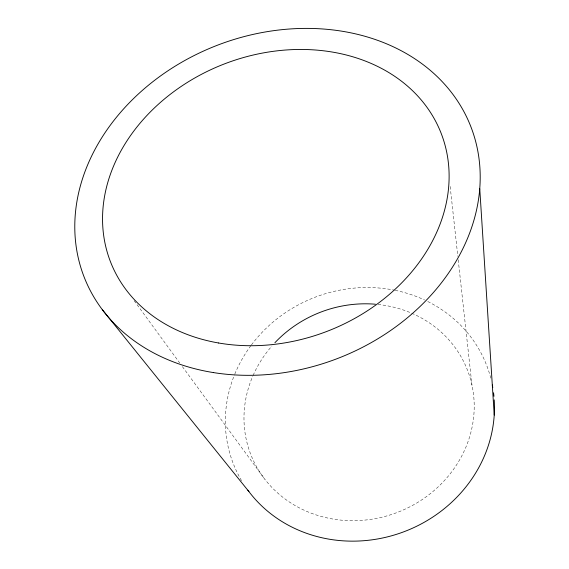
<?xml version="1.0" encoding="UTF-8"?>
<svg xmlns="http://www.w3.org/2000/svg" width="569" height="569" viewBox="0 0 569 569"><rect width="100%" height="100%" fill="white"/><g stroke="black" fill="none" stroke-linecap="round" stroke-linejoin="round"><path stroke-width="0.43" stroke-dasharray="2.85 2.13" d="M134.12 300.66L179.754 363.015M182.379 366.6L264.734 479.126M450.164 186.504L457.825 256.27M458.216 259.805L471.978 385.213M241.562 480.649A135.884 125.393 -21.2 0 1 234.471 374.893M234.805 374.075A135.884 125.393 -21.2 0 1 250.908 345.646M251.434 344.935A135.884 125.393 -21.2 0 1 394.338 290.162M395.213 290.339A135.884 125.393 -21.2 0 1 424.574 299.984M427.76 301.52A135.884 125.393 -21.2 0 1 490.755 378.122M378.065 304.465A116.261 107.221 -21.2 0 1 470.876 432.39A116.261 107.221 -21.2 0 1 323.178 516.972A116.261 107.221 -21.2 0 1 252.757 376.23M253.105 375.426A116.261 107.221 -21.2 0 1 271.982 345.931"/><path stroke-width="0.85" d="M102.285 309.636L248.916 491.595M479.752 188.688L494.226 415.071M492.306 384.985A135.884 125.393 -21.2 0 1 492.782 387.567M493.558 392.802A135.884 125.393 -21.2 0 1 493.942 396.337M494.226 399.893A135.884 125.393 -21.2 0 1 402.674 532.214A135.884 125.393 -21.2 0 1 247.871 490.186M274.891 342.737A116.261 107.221 -21.2 0 1 375.412 304.216M218.603 342.993A177.364 143.217 -21.2 0 0 446.096 149.405A177.364 143.217 -21.2 0 0 162.805 100.364A177.364 143.217 -21.2 0 0 218.603 342.993M213.425 372.581A207.465 167.763 -21.2 0 0 476.082 143.132A207.465 167.763 -21.2 0 0 142.968 89.866A207.465 167.763 -21.2 0 0 213.425 372.581"/></g></svg>
